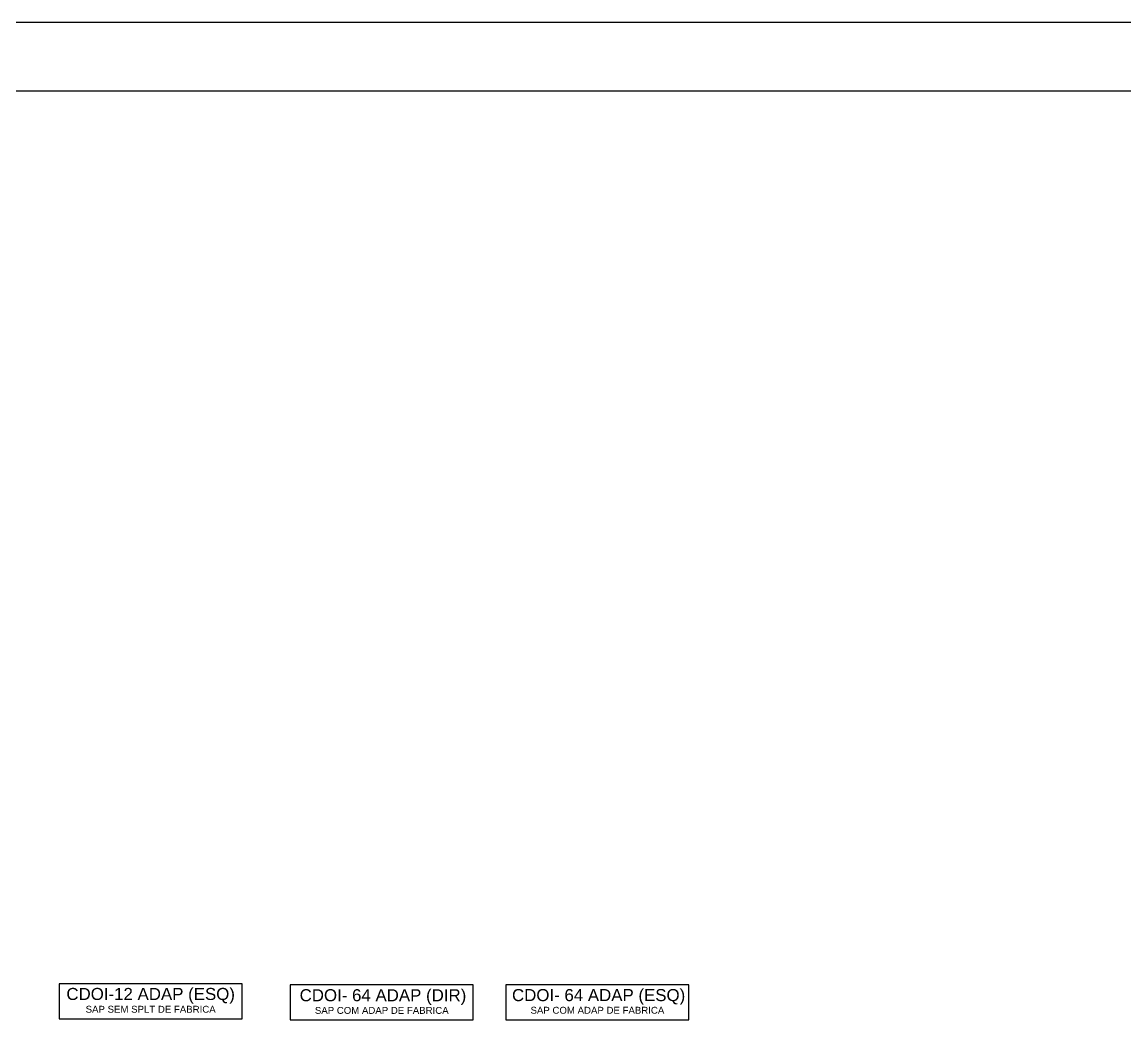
# Model space of a CAD drawing. Header units: millimetres. Extents: x 9740 to 12717, y -5875 to 443.
# Drawn here: x 10030.9 to 10350.8, y 153.7 to 443.5 of the extents above; entities that cross this region are included whole.
import ezdxf
from ezdxf.enums import TextEntityAlignment as Align

# ---------------------------------------------------------------- set-up
doc = ezdxf.new("R2010")
doc.units = ezdxf.units.MM
doc.styles.add('ARIAL', font='arial.ttf')

msp = doc.modelspace()

# ---------------------------------------------------------------- linework, layer by layer
at = {"color": 1}
for points in [[(9739.9, 443.48), (12166.98, 443.48), (12166.98, -740.46), (9739.9, -740.46)], [(9759.9, 423.48), (12146.98, 423.48), (12146.98, -720.46), (9759.9, -720.46)]]:
    msp.add_lwpolyline(points, close=True, dxfattribs=at)
for points in [[(10041.64, 154.3), (10094.76, 154.3), (10094.76, 164.42), (10041.64, 164.42)], [(10108.67, 153.97), (10161.8, 153.97), (10161.8, 164.09), (10108.67, 164.09)], [(10171.23, 154.02), (10224.36, 154.02), (10224.36, 164.13), (10171.23, 164.13)]]:
    msp.add_lwpolyline(points, close=True)

# ---------------------------------------------------------------- texts
at = {"color": 7, "style": 'ARIAL'}
for s, height, p in [('CDOI-12 ADAP (ESQ)', 3.5, (10068.2, 159.73)), ('CDOI- 64 ADAP (DIR)', 3.5, (10135.59, 159.36)), ('CDOI- 64 ADAP (ESQ)', 3.5, (10198.15, 159.4)), ('SAP SEM SPLT DE FABRICA', 2, (10068.2, 156.04)), ('SAP COM ADAP DE FABRICA', 2, (10135.24, 155.71)), ('SAP COM ADAP DE FABRICA', 2, (10197.8, 155.75))]:
    msp.add_text(s, height=height, dxfattribs=at).set_placement(p, align=Align.CENTER)

doc.saveas('drawing.dxf')
